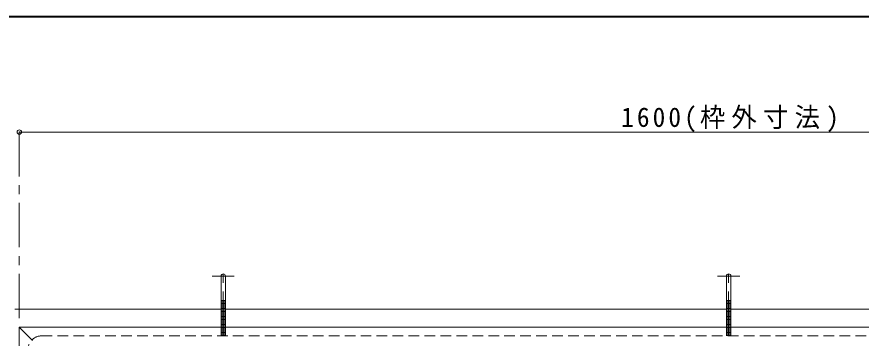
# Model space of a CAD drawing. Units: millimetres at full size, sheet at 1:10; details may follow other scales. Extents: x -2115 to 1935, y -1423 to 1387.
# Drawn here: x -1223 to -271, y 1024 to 1387 of the extents above; entities that cross this region are included whole.
import ezdxf

# ---------------------------------------------------------------- set-up
doc = ezdxf.new("R2010")
doc.units = ezdxf.units.MM
doc.header["$LTSCALE"] = 10
doc.header["$PDMODE"] = 32
doc.header["$PDSIZE"] = 5
doc.linetypes.add('CHAIN1', pattern=[8, 5, -1, 1, -1])
doc.linetypes.add('DASHED1', pattern=[1.8, 1.2, -0.6])
doc.layers.add('0-0____1', color=4, linetype='Continuous', lineweight=9)
doc.styles.add('ＭＳ ゴシック', font='')
doc.styles.get('ＭＳ ゴシック').set_extended_font_data('MS Gothic')

msp = doc.modelspace()

# ---------------------------------------------------------------- linework, layer by layer
at = {"layer": '0-0____1', "color": 1, "lineweight": 40}
msp.add_line((1934.94, 1386.76), (-2115.06, 1386.76), dxfattribs=at)
at = {"layer": '0-0____1', "linetype": 'CHAIN1'}
for p, q in [((-1220.06, 1046.76), (-1220.06, 1256.76)), ((-990.06, 1026.76), (-990.06, 1106.66)), ((-420.06, 1026.76), (-420.06, 1106.66)), ((-1002.56, 1094.16), (-977.56, 1094.16)), ((-432.56, 1094.16), (-407.56, 1094.16))]:
    msp.add_line(p, q, dxfattribs=at)
at = {"layer": '0-0____1'}
for p, q in [((-1220.06, 1256.76), (379.94, 1256.76)), ((-992.56, 1066.66), (-987.56, 1066.66)), ((-422.56, 1066.66), (-417.56, 1066.66)), ((-987.56, 1065.79), (-992.56, 1066.2)), ((-987.56, 1064.78), (-992.56, 1065.19)), ((-987.56, 1063.78), (-992.56, 1064.19)), ((-987.56, 1062.78), (-992.56, 1063.19)), ((-987.56, 1061.77), (-992.56, 1062.18)), ((-987.56, 1060.77), (-992.56, 1061.18)), ((-987.56, 1059.77), (-992.56, 1060.18)), ((-987.56, 1058.76), (-992.56, 1059.17)), ((-987.56, 1057.76), (-992.56, 1058.17)), ((-987.56, 1056.76), (-992.56, 1057.17)), ((-417.56, 1065.79), (-422.56, 1066.2)), ((-417.56, 1064.78), (-422.56, 1065.19)), ((-417.56, 1063.78), (-422.56, 1064.19)), ((-417.56, 1062.78), (-422.56, 1063.19)), ((-417.56, 1061.77), (-422.56, 1062.18)), ((-417.56, 1060.77), (-422.56, 1061.18)), ((-417.56, 1059.77), (-422.56, 1060.18)), ((-417.56, 1058.76), (-422.56, 1059.17)), ((-417.56, 1057.76), (-422.56, 1058.17)), ((-417.56, 1056.76), (-422.56, 1057.17)), ((-987.56, 1055.75), (-992.56, 1056.16)), ((-987.56, 1054.75), (-992.56, 1055.16)), ((-987.56, 1053.75), (-992.56, 1054.16)), ((-987.56, 1052.74), (-992.56, 1053.15)), ((-987.56, 1051.74), (-992.56, 1052.15)), ((-987.56, 1050.74), (-992.56, 1051.15)), ((-987.56, 1049.73), (-992.56, 1050.14)), ((-987.56, 1048.73), (-992.56, 1049.14)), ((-987.56, 1047.73), (-992.56, 1048.14)), ((-417.56, 1055.75), (-422.56, 1056.16)), ((-417.56, 1054.75), (-422.56, 1055.16)), ((-417.56, 1053.75), (-422.56, 1054.16)), ((-417.56, 1052.74), (-422.56, 1053.15)), ((-417.56, 1051.74), (-422.56, 1052.15)), ((-417.56, 1050.74), (-422.56, 1051.15)), ((-417.56, 1049.73), (-422.56, 1050.14)), ((-417.56, 1048.73), (-422.56, 1049.14)), ((-417.56, 1047.73), (-422.56, 1048.14)), ((-987.56, 1046.72), (-992.56, 1047.13)), ((-987.56, 1045.72), (-992.56, 1046.13)), ((-987.56, 1044.72), (-992.56, 1045.13)), ((-987.56, 1043.71), (-992.56, 1044.12)), ((-987.56, 1042.71), (-992.56, 1043.12)), ((-987.56, 1041.71), (-992.56, 1042.12)), ((-987.56, 1040.71), (-992.56, 1041.11)), ((-987.56, 1039.7), (-992.56, 1040.11)), ((-987.56, 1038.7), (-992.56, 1039.11)), ((-987.56, 1037.7), (-992.56, 1038.1)), ((-417.56, 1046.72), (-422.56, 1047.13)), ((-417.56, 1045.72), (-422.56, 1046.13)), ((-417.56, 1044.72), (-422.56, 1045.13)), ((-417.56, 1043.71), (-422.56, 1044.12)), ((-417.56, 1042.71), (-422.56, 1043.12)), ((-417.56, 1041.71), (-422.56, 1042.12)), ((-417.56, 1040.71), (-422.56, 1041.11)), ((-417.56, 1039.7), (-422.56, 1040.11)), ((-417.56, 1038.7), (-422.56, 1039.11)), ((-417.56, 1037.7), (-422.56, 1038.1)), ((-988.39, 1036.76), (-992.56, 1037.1)), ((-418.39, 1036.76), (-422.56, 1037.1))]:
    msp.add_line(p, q, dxfattribs=at)
at = {"layer": '0-0____1', "color": 7, "lineweight": 18}
for p, q in [((-992.56, 1094.16), (-992.56, 1036.76)), ((-987.56, 1094.16), (-987.56, 1036.76)), ((-422.56, 1094.16), (-422.56, 1036.76)), ((-417.56, 1094.16), (-417.56, 1036.76)), ((-1225.06, 1056.76), (-992.56, 1056.76)), ((-987.56, 1056.76), (-422.56, 1056.76)), ((-417.56, 1056.76), (147.44, 1056.76)), ((-1220.06, 1036.76), (-1205.06, 1021.76)), ((-1220.06, 1036.76), (-1220.06, 686.76)), ((379.94, 1036.76), (-1220.06, 1036.76))]:
    msp.add_line(p, q, dxfattribs=at)
at = {"layer": '0-0____1', "linetype": 'DASHED1'}
for p, q in [((-992.56, 1036.76), (-992.56, 1026.76)), ((-987.56, 1035.69), (-992.56, 1036.1)), ((-987.56, 1034.69), (-992.56, 1035.09)), ((-987.56, 1033.68), (-992.56, 1034.09)), ((-987.56, 1032.68), (-992.56, 1033.09)), ((-987.56, 1031.68), (-992.56, 1032.08)), ((-987.56, 1030.67), (-992.56, 1031.08)), ((-987.56, 1029.67), (-992.56, 1030.08)), ((-987.56, 1028.67), (-992.56, 1029.07)), ((-987.56, 1036.69), (-988.39, 1036.76)), ((-987.56, 1036.76), (-987.56, 1026.76)), ((-422.56, 1036.76), (-422.56, 1026.76)), ((-417.56, 1035.69), (-422.56, 1036.1)), ((-417.56, 1034.69), (-422.56, 1035.09)), ((-417.56, 1033.68), (-422.56, 1034.09)), ((-417.56, 1032.68), (-422.56, 1033.09)), ((-417.56, 1031.68), (-422.56, 1032.08)), ((-417.56, 1030.67), (-422.56, 1031.08)), ((-417.56, 1029.67), (-422.56, 1030.08)), ((-417.56, 1028.67), (-422.56, 1029.07)), ((-417.56, 1036.69), (-418.39, 1036.76)), ((-417.56, 1036.76), (-417.56, 1026.76)), ((-1195.06, 1026.76), (354.94, 1026.76)), ((-987.56, 1027.66), (-992.56, 1028.07)), ((-988.8, 1026.76), (-992.56, 1027.07)), ((-417.56, 1027.66), (-422.56, 1028.07)), ((-418.8, 1026.76), (-422.56, 1027.07))]:
    msp.add_line(p, q, dxfattribs=at)
at = {"layer": '0-0____1', "color": 7, "lineweight": 18}
for centre in [(-990.06, 1094.16), (-420.06, 1094.16)]:
    msp.add_arc(centre, 2.5, 0, 180, dxfattribs=at)
at = {"layer": '0-0____1', "linetype": 'DASHED1'}
msp.add_arc((-1195.06, 1011.76), 15, 90, 180, dxfattribs=at)
at = {"layer": '0-0____1'}
msp.add_point((-1220.06, 1256.76), dxfattribs=at)

# ---------------------------------------------------------------- texts
at = {"layer": '0-0____1', "color": 7, "insert": (-541.31, 1256.76), "char_height": 21.99, "attachment_point": 7, "style": 'ＭＳ ゴシック'}
msp.add_mtext('\\T1.25;\\W0.95;1600(枠外寸法)', dxfattribs=at)

doc.saveas('drawing.dxf')
